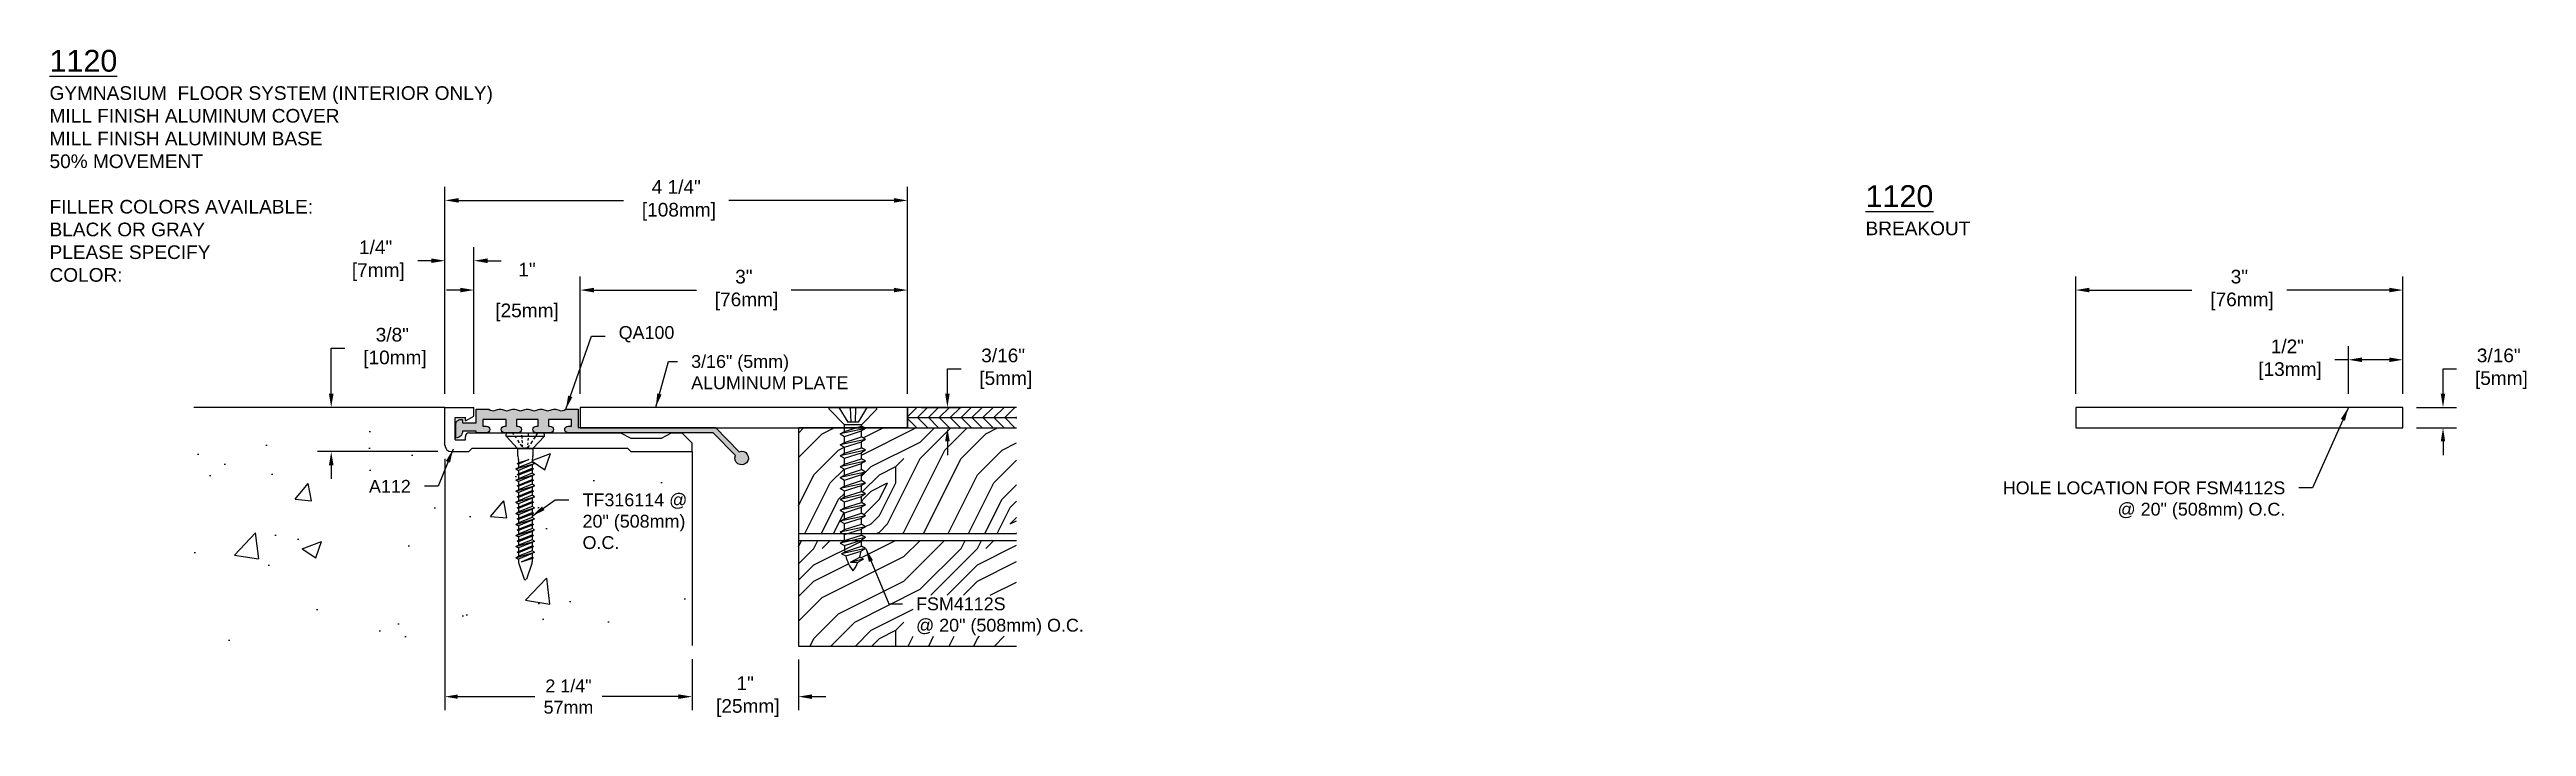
# Model space of a CAD drawing. Header units: inches. Extents: x 3.6 to 26.3, y 15.2 to 21.4.
import ezdxf

# ---------------------------------------------------------------- set-up
doc = ezdxf.new("R2010")
doc.units = ezdxf.units.IN
doc.header["$MEASUREMENT"] = 0
for name, color, linetype in [('Anchors', 4, 'Continuous'), ('Conditions', 1, 'Continuous'), ('Dimensions', 3, 'Continuous'), ('Fillers', 2, 'Continuous'), ('Metals', 7, 'Continuous'), ('TEXT', 2, 'Continuous')]:
    doc.layers.add(name, color=color, linetype=linetype)
doc.styles.add('ARIAL', font='arial.ttf')
doc.dimstyles.new('Arial', dxfattribs={"dimtxt": 0.125, "dimasz": 0.125, "dimexe": 0.125, "dimexo": 0.125, "dimgap": 0.125, "dimtad": 0, "dimtih": 1, "dimtoh": 1, "dimdec": 4, "dimzin": 3, "dimdsep": 46, "dimlunit": 4, "dimtxsty": 'ARIAL', "dimcen": 0.125, "dimadec": 0, "dimazin": 0, "dimtfac": 1, "dimtdec": 4, "dimtofl": 0, "dimtmove": 0, "dimatfit": 3, "dimfxl": 0, "dimfrac": 2, "dimtolj": 1, "dimtzin": 0, "dimarcsym": 0})
doc.dimstyles.get("Standard").update_dxf_attribs({"dimtxt": 0.1175, "dimasz": 0.1175, "dimexe": 0.125, "dimexo": 0.125, "dimgap": 0.09, "dimtad": 0, "dimtih": 1, "dimtoh": 1, "dimdec": 4, "dimzin": 0, "dimdsep": 46, "dimlunit": 4, "dimtxsty": 'ARIAL', "dimcen": 0.09, "dimadec": 0, "dimazin": 0, "dimtfac": 1, "dimtdec": 4, "dimtofl": 0, "dimtmove": 0, "dimatfit": 3, "dimfxl": 0, "dimfrac": 2, "dimtolj": 1, "dimtzin": 0, "dimarcsym": 0})

# ---------------------------------------------------------------- blocks, each defined once
blk = doc.blocks.new('QA100')
blk.add_hatch(color=256).paths.add_polyline_path([(-21.101, -45.355), (-21.101, -45.417), (-21.133, -45.417, 1), (-21.133, -45.479), (-20.472, -45.479), (-20.385, -45.479), (-19.802, -45.479), (-19.599, -45.687, 4.791288), (-19.564, -45.652), (-19.781, -45.429), (-20.385, -45.429), (-20.472, -45.429), (-21.039, -45.429), (-21.039, -45.261), (-21.154, -45.261, -0.273793), (-21.216, -45.272), (-21.235, -45.265, 0.181205), (-21.279, -45.265), (-21.298, -45.272, -0.181205), (-21.341, -45.272), (-21.36, -45.265, 0.181205), (-21.404, -45.265), (-21.423, -45.272, -0.181205), (-21.466, -45.272), (-21.485, -45.265, 0.181205), (-21.529, -45.265), (-21.548, -45.272, -0.181205), (-21.591, -45.272), (-21.61, -45.265, 0.181205), (-21.654, -45.265), (-21.673, -45.272, -0.181205), (-21.716, -45.272), (-21.735, -45.265, 0.181205), (-21.779, -45.265), (-21.798, -45.272, -0.273793), (-21.86, -45.261), (-21.976, -45.261), (-21.976, -45.386), (-22.101, -45.386), (-22.101, -45.355), (-22.116, -45.355, 0.414214), (-22.163, -45.402), (-22.163, -45.526, 0.414214), (-22.101, -45.464), (-21.976, -45.464), (-21.976, -45.479), (-21.882, -45.479, 1), (-21.882, -45.417), (-21.914, -45.417), (-21.914, -45.355), (-21.7, -45.355), (-21.7, -45.417), (-21.716, -45.417, 1), (-21.716, -45.479), (-21.591, -45.479, 1), (-21.591, -45.417), (-21.606, -45.417), (-21.606, -45.355), (-21.408, -45.355), (-21.408, -45.417), (-21.424, -45.417, 1), (-21.424, -45.479), (-21.299, -45.479, 1), (-21.299, -45.417), (-21.314, -45.417), (-21.314, -45.355)])
blk.add_lwpolyline([(-21.716, -45.417), (-21.7, -45.417), (-21.7, -45.355), (-21.914, -45.355), (-21.914, -45.417), (-21.882, -45.417, -1), (-21.882, -45.479), (-21.976, -45.479), (-21.976, -45.464), (-22.101, -45.464, -0.414214), (-22.163, -45.526), (-22.163, -45.402, -0.414214), (-22.116, -45.355), (-22.101, -45.355), (-22.101, -45.386), (-21.976, -45.386), (-21.976, -45.261), (-21.86, -45.261, 0.273793), (-21.798, -45.272), (-21.779, -45.265, -0.181205), (-21.735, -45.265), (-21.716, -45.272, 0.181205), (-21.673, -45.272), (-21.654, -45.265, -0.181205), (-21.61, -45.265), (-21.591, -45.272, 0.181205), (-21.548, -45.272), (-21.529, -45.265, -0.181205), (-21.485, -45.265), (-21.466, -45.272, 0.181205), (-21.423, -45.272), (-21.404, -45.265, -0.181205), (-21.36, -45.265), (-21.341, -45.272, 0.181205), (-21.298, -45.272), (-21.279, -45.265, -0.181205), (-21.235, -45.265), (-21.216, -45.272, 0.273793), (-21.154, -45.261), (-21.039, -45.261), (-21.039, -45.429), (-20.472, -45.429), (-20.385, -45.429), (-19.781, -45.429), (-19.564, -45.652, -4.791288), (-19.599, -45.687), (-19.802, -45.479), (-20.385, -45.479), (-20.472, -45.479), (-21.133, -45.479, -1), (-21.133, -45.417), (-21.101, -45.417), (-21.101, -45.355), (-21.314, -45.355), (-21.314, -45.417), (-21.299, -45.417, -1), (-21.299, -45.479), (-21.424, -45.479, -1), (-21.424, -45.417), (-21.408, -45.417), (-21.408, -45.355), (-21.606, -45.355), (-21.606, -45.417), (-21.591, -45.417, -1), (-21.591, -45.479), (-21.716, -45.479, -1)], format="xyb", close=True)
blk = doc.blocks.new('*D7')
at = {"layer": 'Defpoints', "color": 0}
for p in [(7.202, 20.04), (7.202, 18.143), (11.442, 18.143)]:
    blk.add_point(p, dxfattribs=at)
at = {"layer": 'Dimensions', "color": 0, "lineweight": -2}
for p, q in [((7.202, 18.268), (7.202, 20.165)), ((7.327, 20.04), (8.838, 20.04)), ((11.317, 20.04), (9.805, 20.04)), ((11.442, 18.268), (11.442, 20.165))]:
    blk.add_line(p, q, dxfattribs=at)
at = {"layer": 'Dimensions', "color": 0}
for points in [[(7.327, 20.061), (7.327, 20.019), (7.202, 20.04)], [(11.317, 20.061), (11.317, 20.019), (11.442, 20.04)]]:
    blk.add_solid(points, dxfattribs=at)
at = {"layer": 'Dimensions', "color": 0, "insert": (9.322, 20.04), "char_height": 0.125, "attachment_point": 5, "style": 'ARIAL'}
blk.add_mtext('\\A1;4 1/4"\\P [108mm]', dxfattribs=at)
blk = doc.blocks.new('*D8')
at = {"layer": 'Defpoints', "color": 0}
for p in [(11.442, 19.218), (8.442, 18.143), (11.442, 18.143)]:
    blk.add_point(p, dxfattribs=at)
at = {"layer": 'Dimensions', "color": 0, "lineweight": -2}
for p, q in [((8.442, 18.268), (8.442, 19.343)), ((11.442, 18.268), (11.442, 19.343)), ((8.567, 19.218), (9.507, 19.218)), ((11.317, 19.218), (10.376, 19.218))]:
    blk.add_line(p, q, dxfattribs=at)
at = {"layer": 'Dimensions', "color": 0}
for points in [[(8.567, 19.239), (8.567, 19.197), (8.442, 19.218)], [(11.317, 19.239), (11.317, 19.197), (11.442, 19.218)]]:
    blk.add_solid(points, dxfattribs=at)
at = {"layer": 'Dimensions', "color": 0, "insert": (9.942, 19.218), "char_height": 0.125, "attachment_point": 5, "style": 'ARIAL'}
blk.add_mtext('\\A1;3"\\P [76mm]', dxfattribs=at)
blk = doc.blocks.new('*D9')
at = {"layer": 'Defpoints', "color": 0}
for p in [(7.467, 19.218), (7.467, 18.143), (8.442, 18.143)]:
    blk.add_point(p, dxfattribs=at)
at = {"layer": 'Dimensions', "color": 0, "lineweight": -2}
for p, q in [((7.467, 18.268), (7.467, 19.343)), ((8.442, 18.268), (8.442, 19.343)), ((7.342, 19.218), (7.217, 19.218)), ((8.567, 19.218), (8.692, 19.218))]:
    blk.add_line(p, q, dxfattribs=at)
at = {"layer": 'Dimensions', "color": 0}
for points in [[(7.342, 19.239), (7.342, 19.197), (7.467, 19.218)], [(8.567, 19.239), (8.567, 19.197), (8.442, 19.218)]]:
    blk.add_solid(points, dxfattribs=at)
at = {"layer": 'Dimensions', "color": 0, "char_height": 0.125, "attachment_point": 5, "style": 'ARIAL'}
for s, insert in [('\\A1;1"', (7.954, 19.406)), ('\\A1;[25mm]', (7.954, 19.013))]:
    blk.add_mtext(s, dxfattribs=dict(at, insert=insert))
blk = doc.blocks.new('*D10')
at = {"layer": 'Defpoints', "color": 0}
for p in [(7.202, 19.487), (7.202, 18.143), (7.467, 18.143)]:
    blk.add_point(p, dxfattribs=at)
at = {"layer": 'Dimensions', "color": 0, "lineweight": -2}
for p, q in [((7.202, 18.268), (7.202, 19.612)), ((7.467, 18.268), (7.467, 19.612)), ((7.077, 19.487), (6.952, 19.487)), ((7.592, 19.487), (7.717, 19.487))]:
    blk.add_line(p, q, dxfattribs=at)
at = {"layer": 'Dimensions', "color": 0}
for points in [[(7.077, 19.508), (7.077, 19.466), (7.202, 19.487)], [(7.592, 19.508), (7.592, 19.466), (7.467, 19.487)]]:
    blk.add_solid(points, dxfattribs=at)
at = {"layer": 'Dimensions', "color": 0, "insert": (6.566, 19.487), "char_height": 0.125, "attachment_point": 5, "style": 'ARIAL'}
blk.add_mtext('\\A1;1/4"\\P [7mm]', dxfattribs=at)
blk = doc.blocks.new('*D11')
at = {"layer": 'Defpoints', "color": 0}
for p in [(6.159, 18.143), (7.202, 18.143), (7.262, 17.737)]:
    blk.add_point(p, dxfattribs=at)
at = {"layer": 'Dimensions', "color": 0, "lineweight": -2}
for p, q in [((6.159, 18.268), (6.159, 18.686)), ((6.159, 18.686), (6.284, 18.686)), ((7.077, 18.143), (6.034, 18.143)), ((7.137, 17.737), (6.034, 17.737)), ((6.159, 17.612), (6.159, 17.487))]:
    blk.add_line(p, q, dxfattribs=at)
at = {"layer": 'Dimensions', "color": 0}
for points in [[(6.138, 18.268), (6.18, 18.268), (6.159, 18.143)], [(6.138, 17.612), (6.18, 17.612), (6.159, 17.737)]]:
    blk.add_solid(points, dxfattribs=at)
at = {"layer": 'Dimensions', "color": 0, "insert": (6.719, 18.686), "char_height": 0.125, "attachment_point": 5, "style": 'ARIAL'}
blk.add_mtext('\\A1;3/8"\\P [10mm]', dxfattribs=at)
blk = doc.blocks.new('*D12')
at = {"layer": 'Defpoints', "color": 0}
for p in [(9.467, 15.96), (10.442, 15.957), (10.442, 15.491)]:
    blk.add_point(p, dxfattribs=at)
at = {"layer": 'Dimensions', "color": 0, "lineweight": -2}
for p, q in [((9.467, 15.835), (9.467, 15.366)), ((10.442, 15.832), (10.442, 15.366)), ((9.342, 15.491), (9.217, 15.491)), ((10.567, 15.491), (10.692, 15.491))]:
    blk.add_line(p, q, dxfattribs=at)
at = {"layer": 'Dimensions', "color": 0}
for points in [[(9.342, 15.512), (9.342, 15.47), (9.467, 15.491)], [(10.567, 15.512), (10.567, 15.47), (10.442, 15.491)]]:
    blk.add_solid(points, dxfattribs=at)
at = {"layer": 'Dimensions', "color": 0, "insert": (9.954, 15.491), "char_height": 0.125, "attachment_point": 5, "style": 'ARIAL'}
blk.add_mtext('\\A1;1"\\P [25mm]', dxfattribs=at)
blk = doc.blocks.new('*D13')
at = {"layer": 'Defpoints', "color": 0}
for p in [(11.442, 18.143), (11.442, 17.955), (11.808, 17.955)]:
    blk.add_point(p, dxfattribs=at)
at = {"layer": 'Dimensions', "color": 0, "lineweight": -2}
for p, q in [((11.808, 18.268), (11.808, 18.496)), ((11.808, 18.496), (11.933, 18.496)), ((11.567, 18.143), (11.933, 18.143)), ((11.567, 17.955), (11.933, 17.955)), ((11.808, 17.83), (11.808, 17.705))]:
    blk.add_line(p, q, dxfattribs=at)
at = {"layer": 'Dimensions', "color": 0}
for points in [[(11.787, 18.268), (11.829, 18.268), (11.808, 18.143)], [(11.787, 17.83), (11.829, 17.83), (11.808, 17.955)]]:
    blk.add_solid(points, dxfattribs=at)
at = {"layer": 'Dimensions', "color": 0, "insert": (12.319, 18.496), "char_height": 0.125, "attachment_point": 5, "style": 'ARIAL'}
blk.add_mtext('\\A1;3/16"\\P [5mm]', dxfattribs=at)
blk = doc.blocks.new('FSM4112S')
for p, q in [((-0.211, 0), (0.211, 0)), ((-0.128, 0), (-0.047, -0.137)), ((-0.025, 0), (-0.02, -0.137)), ((0.025, 0), (0.02, -0.137)), ((0.128, 0), (0.047, -0.137)), ((-0.218, -0.017), (-0.078, -0.16)), ((0.117, -0.194), (-0.117, -0.244)), ((-0.117, -0.244), (-0.078, -0.221)), ((0.078, -0.16), (-0.078, -0.16)), ((-0.078, -0.221), (-0.078, -0.16)), ((-0.078, -0.221), (0.078, -0.171)), ((-0.078, -0.266), (0.078, -0.216)), ((0.047, -0.137), (-0.047, -0.137)), ((0.218, -0.017), (0.078, -0.16)), ((0.078, -0.171), (0.078, -0.16)), ((0.117, -0.194), (0.078, -0.171)), ((0.117, -0.194), (0.078, -0.216)), ((0.078, -0.271), (0.078, -0.216)), ((-0.117, -0.244), (-0.078, -0.266)), ((0.117, -0.294), (-0.117, -0.344)), ((-0.117, -0.344), (-0.078, -0.321)), ((-0.117, -0.344), (-0.078, -0.366)), ((0.117, -0.394), (-0.117, -0.444)), ((-0.117, -0.444), (-0.078, -0.421)), ((-0.117, -0.444), (-0.078, -0.466)), ((-0.078, -0.321), (-0.078, -0.266)), ((-0.078, -0.321), (0.078, -0.271)), ((-0.078, -0.366), (0.078, -0.316)), ((-0.078, -0.421), (-0.078, -0.366)), ((-0.078, -0.421), (0.078, -0.371)), ((-0.078, -0.466), (0.078, -0.416)), ((0.117, -0.294), (0.078, -0.271)), ((0.117, -0.294), (0.078, -0.316)), ((0.078, -0.371), (0.078, -0.316)), ((0.117, -0.394), (0.078, -0.371)), ((0.117, -0.394), (0.078, -0.416)), ((0.078, -0.471), (0.078, -0.416)), ((0.117, -0.494), (-0.117, -0.544)), ((-0.117, -0.544), (-0.078, -0.521)), ((-0.117, -0.544), (-0.078, -0.566)), ((0.117, -0.594), (-0.117, -0.644)), ((-0.117, -0.644), (-0.078, -0.621)), ((-0.117, -0.644), (-0.078, -0.666)), ((-0.078, -0.521), (-0.078, -0.466)), ((-0.078, -0.521), (0.078, -0.471)), ((-0.078, -0.566), (0.078, -0.516)), ((-0.078, -0.621), (-0.078, -0.566)), ((-0.078, -0.621), (0.078, -0.571)), ((-0.078, -0.666), (0.078, -0.616)), ((-0.078, -0.721), (-0.078, -0.666)), ((-0.078, -0.721), (0.078, -0.671)), ((0.117, -0.494), (0.078, -0.471)), ((0.117, -0.494), (0.078, -0.516)), ((0.078, -0.571), (0.078, -0.516)), ((0.117, -0.594), (0.078, -0.571)), ((0.117, -0.594), (0.078, -0.616)), ((0.078, -0.671), (0.078, -0.616)), ((0.117, -0.694), (0.078, -0.671)), ((0.117, -0.694), (-0.117, -0.744)), ((-0.117, -0.744), (-0.078, -0.721)), ((-0.117, -0.744), (-0.078, -0.766)), ((0.117, -0.794), (-0.117, -0.844)), ((-0.117, -0.844), (-0.078, -0.821)), ((-0.117, -0.844), (-0.078, -0.866)), ((0.117, -0.894), (-0.117, -0.944)), ((-0.078, -0.766), (0.078, -0.716)), ((-0.078, -0.821), (-0.078, -0.766)), ((-0.078, -0.821), (0.078, -0.771)), ((-0.078, -0.866), (0.078, -0.816)), ((-0.078, -0.921), (-0.078, -0.866)), ((-0.078, -0.921), (0.078, -0.871)), ((0.117, -0.694), (0.078, -0.716)), ((0.078, -0.771), (0.078, -0.716)), ((0.117, -0.794), (0.078, -0.771)), ((0.117, -0.794), (0.078, -0.816)), ((0.078, -0.871), (0.078, -0.816)), ((0.117, -0.894), (0.078, -0.871)), ((0.117, -0.894), (0.078, -0.916)), ((-0.117, -0.944), (-0.078, -0.921)), ((-0.117, -0.944), (-0.078, -0.966)), ((0.117, -0.994), (-0.117, -1.044)), ((-0.117, -1.044), (-0.078, -1.021)), ((-0.117, -1.044), (-0.078, -1.066)), ((0.117, -1.094), (-0.117, -1.144)), ((-0.117, -1.144), (-0.078, -1.121)), ((-0.078, -0.966), (0.078, -0.916)), ((-0.078, -1.021), (-0.078, -0.966)), ((-0.078, -1.021), (0.078, -0.971)), ((-0.078, -1.066), (0.078, -1.016)), ((-0.078, -1.121), (-0.078, -1.066)), ((-0.078, -1.121), (0.078, -1.071)), ((-0.078, -1.166), (0.078, -1.116)), ((0.078, -0.971), (0.078, -0.916)), ((0.117, -0.994), (0.078, -0.971)), ((0.117, -0.994), (0.078, -1.016)), ((0.078, -1.071), (0.078, -1.016)), ((0.117, -1.094), (0.078, -1.071)), ((0.117, -1.094), (0.078, -1.116)), ((0.078, -1.171), (0.078, -1.116)), ((-0.117, -1.144), (-0.078, -1.166)), ((0.117, -1.194), (-0.117, -1.244)), ((-0.117, -1.244), (-0.078, -1.221)), ((-0.117, -1.244), (-0.078, -1.266)), ((0.117, -1.294), (-0.105, -1.344)), ((-0.105, -1.344), (-0.074, -1.323)), ((-0.105, -1.344), (-0.066, -1.362)), ((-0.078, -1.221), (-0.078, -1.166)), ((-0.078, -1.221), (0.078, -1.171)), ((-0.078, -1.266), (0.078, -1.216)), ((-0.074, -1.323), (0.078, -1.271)), ((-0.066, -1.362), (0.075, -1.317)), ((0.117, -1.294), (0.075, -1.317)), ((0.117, -1.194), (0.078, -1.171)), ((0.117, -1.194), (0.078, -1.216)), ((0.078, -1.266), (0.078, -1.216)), ((0.117, -1.294), (0.078, -1.271)), ((-0.022, -1.418), (0.063, -1.374)), ((0.096, -1.393), (-0.022, -1.418)), ((-0.022, -1.418), (0.047, -1.42)), ((0.096, -1.393), (0.047, -1.42)), ((0.096, -1.393), (0.063, -1.374))]:
    blk.add_line(p, q)
for centre, radius, start, end in [((-0.211, -0.01), 0.01, 90, 224.3206), ((0.211, -0.01), 0.01, 315.6794, 90), ((0.311, -1.266), 0.389, 180, 188.3837), ((0.311, -1.266), 0.389, 194.3207, 216.9667), ((-0.311, -1.266), 0.389, 343.9655, 352.4485), ((-0.311, -1.266), 0.389, 359.2771, 0), ((-0.311, -1.266), 0.389, 323.0333, 336.7752)]:
    blk.add_arc(centre, radius, start, end)
blk = doc.blocks.new('TF-316114')
for p, q in [((-0.163, 0), (0.163, 0)), ((-0.104, -0.013), (-0.113, 0)), ((-0.176, -0.029), (-0.175, -0.01)), ((-0.176, -0.029), (0.176, -0.029)), ((-0.176, -0.029), (-0.07, -0.141)), ((-0.082, -0.047), (-0.091, -0.032)), ((-0.07, -0.141), (0.07, -0.141)), ((-0.07, -0.141), (-0.07, -0.208)), ((-0.053, -0.09), (-0.069, -0.066)), ((-0.069, -0.218), (-0.063, -0.244)), ((-0.031, -0.125), (-0.044, -0.104)), ((-0.031, -0.005), (-0.031, 0)), ((-0.03, -0.026), (-0.03, -0.019)), ((-0.028, -0.051), (-0.029, -0.032)), ((-0.026, -0.091), (-0.028, -0.065)), ((-0.024, -0.126), (-0.025, -0.11)), ((-0.024, -0.135), (-0.011, -0.135)), ((-0.002, -0.135), (0.018, -0.135)), ((0.037, -0.115), (0.024, -0.135)), ((0.024, -0.135), (0.025, -0.125)), ((0.025, -0.11), (0.026, -0.09)), ((0.027, -0.07), (0.029, -0.048)), ((0.03, -0.026), (0.031, -0.008)), ((0.066, -0.071), (0.049, -0.098)), ((0.069, -0.218), (0.063, -0.244)), ((0.07, -0.141), (0.176, -0.029)), ((0.07, -0.141), (0.07, -0.208)), ((0.09, -0.035), (0.075, -0.058)), ((0.11, -0.005), (0.098, -0.022)), ((0.176, -0.029), (0.175, -0.01)), ((-0.086, -0.33), (0.086, -0.28)), ((-0.086, -0.33), (-0.062, -0.317)), ((-0.086, -0.33), (-0.062, -0.343)), ((-0.086, -0.432), (0.086, -0.381)), ((-0.086, -0.432), (-0.062, -0.419)), ((-0.086, -0.432), (-0.062, -0.445)), ((-0.074, -0.28), (0.032, -0.243)), ((-0.074, -0.28), (-0.062, -0.273)), ((-0.074, -0.28), (-0.062, -0.286)), ((-0.074, -0.381), (0.074, -0.33)), ((-0.074, -0.381), (-0.062, -0.375)), ((-0.074, -0.381), (-0.062, -0.387)), ((-0.074, -0.483), (0.074, -0.432)), ((-0.062, -0.273), (0.032, -0.243)), ((0.032, -0.243), (-0.062, -0.286)), ((-0.062, -0.253), (-0.062, -0.273)), ((0.062, -0.267), (-0.062, -0.317)), ((-0.062, -0.286), (-0.062, -0.317)), ((0.062, -0.293), (-0.062, -0.343)), ((-0.062, -0.375), (0.062, -0.324)), ((0.062, -0.337), (-0.062, -0.387)), ((-0.062, -0.343), (-0.062, -0.375)), ((0.062, -0.368), (-0.062, -0.419)), ((-0.062, -0.387), (-0.062, -0.419)), ((0.062, -0.394), (-0.062, -0.445)), ((-0.062, -0.477), (0.062, -0.426)), ((0.062, -0.438), (-0.062, -0.489)), ((-0.062, -0.445), (-0.062, -0.477)), ((0.062, -0.253), (0.062, -0.267)), ((0.086, -0.28), (0.062, -0.267)), ((0.086, -0.28), (0.062, -0.293)), ((0.062, -0.293), (0.062, -0.324)), ((0.074, -0.33), (0.062, -0.324)), ((0.074, -0.33), (0.062, -0.337)), ((0.062, -0.337), (0.062, -0.368)), ((0.086, -0.381), (0.062, -0.368)), ((0.086, -0.381), (0.062, -0.394)), ((0.062, -0.394), (0.062, -0.426)), ((0.074, -0.432), (0.062, -0.426)), ((0.074, -0.432), (0.062, -0.438)), ((0.062, -0.438), (0.062, -0.47)), ((-0.086, -0.534), (0.086, -0.483)), ((-0.086, -0.534), (-0.062, -0.521)), ((-0.086, -0.534), (-0.062, -0.546)), ((-0.086, -0.635), (0.086, -0.584)), ((-0.086, -0.635), (-0.062, -0.622)), ((-0.086, -0.635), (-0.062, -0.648)), ((-0.074, -0.483), (-0.062, -0.477)), ((-0.074, -0.483), (-0.062, -0.489)), ((-0.074, -0.584), (0.074, -0.534)), ((-0.074, -0.584), (-0.062, -0.578)), ((-0.074, -0.584), (-0.062, -0.59)), ((-0.074, -0.686), (0.074, -0.635)), ((-0.074, -0.686), (-0.062, -0.68)), ((0.062, -0.47), (-0.062, -0.521)), ((-0.062, -0.489), (-0.062, -0.521)), ((0.062, -0.496), (-0.062, -0.546)), ((-0.062, -0.578), (0.062, -0.527)), ((0.062, -0.54), (-0.062, -0.59)), ((-0.062, -0.546), (-0.062, -0.578)), ((0.062, -0.571), (-0.062, -0.622)), ((-0.062, -0.59), (-0.062, -0.622)), ((0.062, -0.597), (-0.062, -0.648)), ((-0.062, -0.68), (0.062, -0.629)), ((0.062, -0.641), (-0.062, -0.692)), ((-0.062, -0.648), (-0.062, -0.68)), ((0.062, -0.673), (-0.062, -0.724)), ((0.086, -0.483), (0.062, -0.47)), ((0.086, -0.483), (0.062, -0.496)), ((0.062, -0.496), (0.062, -0.527)), ((0.074, -0.534), (0.062, -0.527)), ((0.074, -0.534), (0.062, -0.54)), ((0.062, -0.54), (0.062, -0.571)), ((0.086, -0.584), (0.062, -0.571)), ((0.086, -0.584), (0.062, -0.597)), ((0.062, -0.597), (0.062, -0.629)), ((0.074, -0.635), (0.062, -0.629)), ((0.074, -0.635), (0.062, -0.641)), ((0.062, -0.641), (0.062, -0.673)), ((0.086, -0.686), (0.062, -0.673)), ((-0.086, -0.737), (0.086, -0.686)), ((-0.086, -0.737), (-0.062, -0.724)), ((-0.086, -0.737), (-0.062, -0.75)), ((-0.086, -0.838), (0.086, -0.787)), ((-0.086, -0.838), (-0.062, -0.825)), ((-0.086, -0.838), (-0.062, -0.851)), ((-0.086, -0.94), (0.086, -0.889)), ((-0.074, -0.686), (-0.062, -0.692)), ((-0.074, -0.787), (0.074, -0.737)), ((-0.074, -0.787), (-0.062, -0.781)), ((-0.074, -0.787), (-0.062, -0.794)), ((-0.074, -0.889), (0.074, -0.838)), ((-0.074, -0.889), (-0.062, -0.883)), ((-0.074, -0.889), (-0.062, -0.895)), ((-0.062, -0.692), (-0.062, -0.724)), ((0.062, -0.699), (-0.062, -0.75)), ((-0.062, -0.781), (0.062, -0.73)), ((0.062, -0.743), (-0.062, -0.794)), ((-0.062, -0.75), (-0.062, -0.781)), ((0.062, -0.774), (-0.062, -0.825)), ((-0.062, -0.794), (-0.062, -0.825)), ((0.062, -0.8), (-0.062, -0.851)), ((-0.062, -0.883), (0.062, -0.832)), ((0.062, -0.844), (-0.062, -0.895)), ((-0.062, -0.851), (-0.062, -0.883)), ((0.062, -0.876), (-0.062, -0.927)), ((-0.062, -0.895), (-0.062, -0.927)), ((0.062, -0.902), (-0.062, -0.953)), ((0.086, -0.686), (0.062, -0.699)), ((0.062, -0.699), (0.062, -0.73)), ((0.074, -0.737), (0.062, -0.73)), ((0.074, -0.737), (0.062, -0.743)), ((0.062, -0.743), (0.062, -0.774)), ((0.086, -0.787), (0.062, -0.774)), ((0.086, -0.787), (0.062, -0.8)), ((0.062, -0.8), (0.062, -0.832)), ((0.074, -0.838), (0.062, -0.832)), ((0.074, -0.838), (0.062, -0.844)), ((0.062, -0.844), (0.062, -0.876)), ((0.086, -0.889), (0.062, -0.876)), ((0.086, -0.889), (0.062, -0.902)), ((0.062, -0.902), (0.062, -0.934)), ((-0.086, -0.94), (-0.062, -0.927)), ((-0.086, -0.94), (-0.062, -0.953)), ((-0.086, -1.041), (0.086, -0.991)), ((-0.086, -1.041), (-0.062, -1.028)), ((-0.086, -1.041), (-0.062, -1.054)), ((-0.086, -1.143), (0.086, -1.092)), ((-0.086, -1.143), (-0.062, -1.13)), ((-0.074, -0.991), (0.074, -0.94)), ((-0.074, -0.991), (-0.062, -0.984)), ((-0.074, -0.991), (-0.062, -0.997)), ((-0.074, -1.092), (0.074, -1.041)), ((-0.074, -1.092), (-0.062, -1.086)), ((-0.074, -1.092), (-0.062, -1.098)), ((-0.062, -0.984), (0.062, -0.934)), ((0.062, -0.946), (-0.062, -0.997)), ((-0.062, -0.953), (-0.062, -0.984)), ((0.062, -0.978), (-0.062, -1.028)), ((-0.062, -0.997), (-0.062, -1.028)), ((0.062, -1.003), (-0.062, -1.054)), ((-0.062, -1.086), (0.062, -1.035)), ((0.062, -1.047), (-0.062, -1.098)), ((-0.062, -1.054), (-0.062, -1.086)), ((0.062, -1.079), (-0.062, -1.13)), ((-0.062, -1.098), (-0.062, -1.13)), ((0.062, -1.105), (-0.062, -1.156)), ((0.074, -0.94), (0.062, -0.934)), ((0.074, -0.94), (0.062, -0.946)), ((0.062, -0.946), (0.062, -0.978)), ((0.086, -0.991), (0.062, -0.978)), ((0.086, -0.991), (0.062, -1.003)), ((0.062, -1.003), (0.062, -1.035)), ((0.074, -1.041), (0.062, -1.035)), ((0.074, -1.041), (0.062, -1.047)), ((0.062, -1.047), (0.062, -1.079)), ((0.086, -1.092), (0.062, -1.079)), ((0.086, -1.092), (0.062, -1.105)), ((0.062, -1.105), (0.062, -1.137)), ((-0.086, -1.143), (-0.062, -1.156)), ((-0.062, -1.156), (-0.062, -1.182)), ((-0.06, -1.197), (-0.01, -1.34)), ((-0.034, -1.18), (0.062, -1.137)), ((-0.034, -1.18), (0.074, -1.143)), ((0.062, -1.149), (-0.034, -1.18)), ((0.06, -1.197), (0.01, -1.34)), ((0.074, -1.143), (0.062, -1.137)), ((0.074, -1.143), (0.062, -1.149)), ((0.062, -1.149), (0.062, -1.182))]:
    blk.add_line(p, q)
for centre, radius, start, end in [((-0.163, -0.011), 0.0112, 90, 175), ((-0.023, -0.208), 0.0465, 180, 191.9357), ((0.023, -0.208), 0.0465, 348.0643, 0), ((0.163, -0.011), 0.0112, 5, 90), ((-0.109, -0.253), 0.0465, 0, 11.9357), ((0.109, -0.253), 0.0465, 168.0643, 180), ((-0.016, -1.182), 0.0465, 180, 199.3058), ((0, -1.335), 0.0106, 204.1001, 335.8999), ((0.016, -1.182), 0.0465, 340.6942, 0)]:
    blk.add_arc(centre, radius, start, end)
blk = doc.blocks.new('TF316114')
blk.add_blockref('TF-316114', (0, 0))
blk = doc.blocks.new('A112')
for p, q in [((0, 0), (0.265, 0)), ((0, -0.346), (0, 0)), ((0.265, -0.08), (0.265, 0)), ((0.094, -0.094), (0.187, -0.094)), ((0.094, -0.297), (0.094, -0.094)), ((0.187, -0.125), (0.265, -0.08)), ((0.187, -0.125), (0.187, -0.094)), ((0.06, -0.406), (0.218, -0.406)), ((0.094, -0.297), (0.187, -0.297)), ((0.187, -0.297), (0.187, -0.266)), ((0.218, -0.235), (1.609, -0.235)), ((0.218, -0.406), (0.249, -0.375)), ((0.249, -0.375), (1.672, -0.375)), ((1.609, -0.235), (1.703, -0.281)), ((1.672, -0.375), (1.703, -0.406)), ((1.703, -0.281), (1.984, -0.281)), ((1.703, -0.406), (2.265, -0.406)), ((1.984, -0.281), (2.078, -0.235)), ((2.078, -0.235), (2.171, -0.235)), ((2.171, -0.235), (2.265, -0.329)), ((2.265, -0.406), (2.265, -0.329))]:
    blk.add_line(p, q)
for centre, radius, start, end in [((0.06, -0.346), 0.06, 180, 270), ((0.218, -0.266), 0.031, 90, 180)]:
    blk.add_arc(centre, radius, start, end)
blk = doc.blocks.new('*D18')
at = {"layer": 'Defpoints', "color": 0}
for p in [(7.202, 17.797), (9.467, 15.958), (7.202, 15.491)]:
    blk.add_point(p, dxfattribs=at)
at = {"layer": 'Dimensions', "color": 0, "lineweight": -2}
for p, q in [((7.202, 17.672), (7.202, 15.366)), ((9.467, 15.833), (9.467, 15.366)), ((7.319, 15.491), (8.025, 15.491)), ((9.349, 15.491), (8.644, 15.491))]:
    blk.add_line(p, q, dxfattribs=at)
at = {"layer": 'Dimensions', "color": 0}
for points in [[(7.319, 15.511), (7.319, 15.471), (7.202, 15.491)], [(9.349, 15.511), (9.349, 15.471), (9.467, 15.491)]]:
    blk.add_solid(points, dxfattribs=at)
at = {"layer": 'Dimensions', "color": 0, "insert": (8.334, 15.491), "char_height": 0.1175, "attachment_point": 5, "style": 'ARIAL'}
blk.add_mtext('\\A1;2 1/4"\\P57mm', dxfattribs=at)
blk = doc.blocks.new('*D19')
at = {"layer": 'Defpoints', "color": 0}
for p in [(25.153, 19.218), (22.153, 18.143), (25.153, 18.143)]:
    blk.add_point(p, dxfattribs=at)
at = {"layer": 'Dimensions', "color": 0, "lineweight": -2}
for p, q in [((22.153, 18.268), (22.153, 19.343)), ((25.153, 18.268), (25.153, 19.343)), ((22.278, 19.218), (23.218, 19.218)), ((25.028, 19.218), (24.088, 19.218))]:
    blk.add_line(p, q, dxfattribs=at)
at = {"layer": 'Dimensions', "color": 0}
for points in [[(22.278, 19.239), (22.278, 19.197), (22.153, 19.218)], [(25.028, 19.239), (25.028, 19.197), (25.153, 19.218)]]:
    blk.add_solid(points, dxfattribs=at)
at = {"layer": 'Dimensions', "color": 0, "insert": (23.653, 19.218), "char_height": 0.125, "attachment_point": 5, "style": 'ARIAL'}
blk.add_mtext('\\A1;3"\\P [76mm]', dxfattribs=at)
blk = doc.blocks.new('*D20')
at = {"layer": 'Defpoints', "color": 0}
for p in [(25.153, 18.143), (25.153, 17.955), (25.52, 17.955)]:
    blk.add_point(p, dxfattribs=at)
at = {"layer": 'Dimensions', "color": 0, "lineweight": -2}
for p, q in [((25.52, 18.268), (25.52, 18.496)), ((25.52, 18.496), (25.645, 18.496)), ((25.278, 18.143), (25.645, 18.143)), ((25.278, 17.955), (25.645, 17.955)), ((25.52, 17.83), (25.52, 17.705))]:
    blk.add_line(p, q, dxfattribs=at)
at = {"layer": 'Dimensions', "color": 0}
for points in [[(25.499, 18.268), (25.54, 18.268), (25.52, 18.143)], [(25.499, 17.83), (25.54, 17.83), (25.52, 17.955)]]:
    blk.add_solid(points, dxfattribs=at)
at = {"layer": 'Dimensions', "color": 0, "insert": (26.031, 18.496), "char_height": 0.125, "attachment_point": 5, "style": 'ARIAL'}
blk.add_mtext('\\A1;3/16"\\P [5mm]', dxfattribs=at)
blk = doc.blocks.new('*D21')
at = {"layer": 'Defpoints', "color": 0}
for p in [(24.653, 18.579), (24.653, 18.143), (25.153, 18.143)]:
    blk.add_point(p, dxfattribs=at)
at = {"layer": 'Dimensions', "color": 0, "lineweight": -2}
for p, q in [((24.653, 18.268), (24.653, 18.704)), ((25.153, 18.268), (25.153, 18.704)), ((24.653, 18.579), (24.528, 18.579)), ((25.028, 18.579), (24.778, 18.579))]:
    blk.add_line(p, q, dxfattribs=at)
at = {"layer": 'Dimensions', "color": 0}
for points in [[(24.778, 18.6), (24.778, 18.558), (24.653, 18.579)], [(25.028, 18.6), (25.028, 18.558), (25.153, 18.579)]]:
    blk.add_solid(points, dxfattribs=at)
at = {"layer": 'Dimensions', "color": 0, "insert": (24.093, 18.579), "char_height": 0.125, "attachment_point": 5, "style": 'ARIAL'}
blk.add_mtext('\\A1;1/2"\\P [13mm]', dxfattribs=at)

msp = doc.modelspace()

# ---------------------------------------------------------------- hatches: boundary and pattern name
at = {"layer": 'Conditions'}
h = msp.add_hatch(dxfattribs=at)
h.set_pattern_fill('AR-CONC', color=256, scale=0.25, style=0)
h.set_pattern_definition([(50, (2.9333, 13.8517), (1.79315, -0.15688), [0.1875, -2.0625]), (355, (2.9333, 13.8517), (-0.3469, 1.8805), [0.15, -1.65]), (100.451, (3.0828, 13.8387), (1.44627, 1.7236), [0.15935, -1.75286]), (46.184, (2.9333, 14.3517), (2.6681, -0.4138), [0.28125, -3.09375]), (96.636, (3.1557, 14.3173), (2.3367, 2.4353), [0.239, -2.6293]), (351.184, (2.9333, 14.3517), (2.3367, 2.4353), [0.225, -2.475]), (21, (3.1833, 14.2267), (1.49227, -1.00655), [0.1875, -2.0625]), (326, (3.1833, 14.2267), (0.6083, 1.81288), [0.15, -1.65]), (71.451, (3.3077, 14.1429), (2.10056, 0.80633), [0.15935, -1.75286]), (37.5, (2.9333, 13.85174), (0.0304, 0.832235), [0, -1.63, 0, -1.675, 0, -1.65625]), (7.5, (2.9333, 13.8517), (0.65767, 0.98603), [0, -0.955, 0, -1.5925, 0, -0.63125]), (327.5, (2.3758, 13.85174), (1.334556, -0.056387), [0, -0.625, 0, -1.95, 0, -2.5875]), (317.5, (2.1258, 13.8517), (1.45797, 0.25026), [0, -0.8125, 0, -1.295, 0, -1.8375])])
h.paths.add_polyline_path([(7.87824, 16.71089, -0.08443704), (7.87562, 16.72626), (7.87562, 16.75213), (7.85162, 16.76505), (7.87562, 16.77798), (7.87562, 16.80967), (7.86418, 16.81583), (7.87562, 16.822), (7.87562, 16.85369), (7.85162, 16.86661), (7.87562, 16.87954), (7.87562, 16.91123), (7.86418, 16.91739), (7.87562, 16.92356), (7.87562, 16.95525), (7.85162, 16.96818), (7.87562, 16.9811), (7.87562, 17.01279), (7.86418, 17.01896), (7.87562, 17.02512), (7.87562, 17.05681), (7.85162, 17.06974), (7.87562, 17.08266), (7.87562, 17.11436), (7.86418, 17.12052), (7.87562, 17.12668), (7.87562, 17.15838), (7.85162, 17.1713), (7.87562, 17.18423), (7.87562, 17.21592), (7.86418, 17.22208), (7.87562, 17.22825), (7.87562, 17.25994), (7.85162, 17.27286), (7.87562, 17.28579), (7.87562, 17.31748), (7.86418, 17.32364), (7.87562, 17.32981), (7.87562, 17.3615), (7.85162, 17.37443), (7.87562, 17.38735), (7.87562, 17.41904), (7.86418, 17.42521), (7.87562, 17.43137), (7.87562, 17.46306), (7.85162, 17.47599), (7.87562, 17.48891), (7.87562, 17.52061), (7.86418, 17.52677), (7.87562, 17.53293), (7.87562, 17.56463), (7.85162, 17.57755), (7.87562, 17.59048), (7.87562, 17.62217), (7.86418, 17.62833), (7.87562, 17.6345), (7.87562, 17.65463, 0.05212645), (7.87462, 17.66424), (7.86812, 17.69497), (7.86812, 17.76693), (7.86718, 17.76793), (7.4508, 17.76793), (7.4198, 17.73693), (7.2618, 17.73693, -0.41421356), (7.2018, 17.79693), (7.2018, 18.14293), (4.89833, 18.14293), (4.89833, 15.96003), (9.4668, 15.96003), (9.4668, 16.80324), (8.3933, 16.80324), (8.3933, 17.39779), (9.4668, 17.39779), (9.4668, 17.73693), (8.9048, 17.73693), (8.8738, 17.76793), (8.00857, 17.76793), (8.00762, 17.76693), (8.00762, 17.69497), (8.00113, 17.66424, 0.05212645), (8.00012, 17.65463), (8.00012, 17.64126), (8.02412, 17.62833), (8.00012, 17.61541), (8.00012, 17.58371), (8.01157, 17.57755), (8.00012, 17.57139), (8.00012, 17.53969), (8.02412, 17.52677), (8.00012, 17.51384), (8.00012, 17.48215), (8.01157, 17.47599), (8.00012, 17.46982), (8.00012, 17.43813), (8.02412, 17.42521), (8.00012, 17.41228), (8.00012, 17.38059), (8.01157, 17.37443), (8.00012, 17.36826), (8.00012, 17.33657), (8.02412, 17.32364), (8.00012, 17.31072), (8.00012, 17.27903), (8.01157, 17.27286), (8.00012, 17.2667), (8.00012, 17.23501), (8.02412, 17.22208), (8.00012, 17.20916), (8.00012, 17.17746), (8.01157, 17.1713), (8.00012, 17.16514), (8.00012, 17.13344), (8.02412, 17.12052), (8.00012, 17.10759), (8.00012, 17.0759), (8.01157, 17.06974), (8.00012, 17.06357), (8.00012, 17.03188), (8.02412, 17.01896), (8.00012, 17.00603), (8.00012, 16.97434), (8.01157, 16.96818), (8.00012, 16.96201), (8.00012, 16.93032), (8.02412, 16.91739), (8.00012, 16.90447), (8.00012, 16.87278), (8.01157, 16.86661), (8.00012, 16.86045), (8.00012, 16.82876), (8.02412, 16.81583), (8.00012, 16.80291), (8.00012, 16.77121), (8.01157, 16.76505), (8.00012, 16.75889), (8.00012, 16.72626, -0.08443704), (7.99751, 16.71089), (7.9481, 16.56984, -0.77412328), (7.92765, 16.56984)])
h.paths.add_polyline_path([(6.45003, 17.3086), (6.45003, 17.54642), (6.96559, 17.54642), (6.96559, 17.3086)], flags=16)
h.paths.add_polyline_path([(6.48347, 17.50769), (6.91741, 17.50769), (6.91741, 17.33096), (6.48347, 17.33096)], flags=8)
h = msp.add_hatch(dxfattribs=at)
h.set_pattern_fill('WOODFACE', color=256, scale=1.5, style=0)
h.set_pattern_definition([(0, (3.2333, 13.9242), (1.5, 1.5), [0.075, -1.425]), (90, (3.8333, 14.4492), (-1.5, 1.5), [0.15, -1.35]), (45, (3.5333, 14.2992), (2e-16, 1.5), [0.10605, -0.31815, 0.10605, -0.2121, 0.7425, -0.63647]), (45, (3.1583, 13.8492), (2e-16, 1.5), [0.106065, -0.21213, 0.106065, -1.69706]), (45, (3.6833, 13.9992), (2e-16, 1.5), [0.10607, -2.01526]), (45, (3.8333, 13.9242), (2e-16, 1.5), [0.10607, -2.01526]), (45, (3.6083, 14.0742), (2e-16, 1.5), [0.10607, -2.01526]), (45, (3.5333, 14.1492), (2e-16, 1.5), [0.21213, -1.90919]), (45, (3.9083, 15.2742), (2e-16, 1.5), [0.21213, -1.9092]), (45, (3.3833, 14.2242), (2e-16, 1.5), [0.42426, -1.69706]), (45, (3.3083, 14.2992), (2e-16, 1.5), [0.42426, -1.69706]), (45, (4.2833, 14.7492), (2e-16, 1.5), [0.42426, -1.69706]), (45, (3.2333, 14.4492), (2e-16, 1.5), [0.3182, -1.80312]), (45, (2.9333, 14.6742), (2e-16, 1.5), [0.3182, -1.80312]), (45, (3.0833, 14.5242), (2e-16, 1.5), [0.3182, -1.80312]), (45, (4.0583, 14.9742), (2e-16, 1.5), [0.53033, -1.591]), (45, (3.9083, 15.0492), (2e-16, 1.5), [0.53033, -1.591]), (45, (4.0583, 14.6742), (2e-16, 1.5), [0.74246, -1.37886]), (26.565, (3.3833, 14.0742), (1.5, 6e-10), [0.1677, -3.1864]), (26.565, (3.6833, 14.5242), (1.5, 6e-10), [0.1677, -3.1864]), (26.565, (3.6083, 14.3742), (1.5, 6e-10), [0.1677, -3.1864]), (26.565, (3.3083, 13.9242), (1.5, 6e-10), [0.33541, -3.0187]), (26.565, (3.6083, 14.5992), (1.5, 6e-10), [0.50312, -2.85099]), (26.565, (3.4583, 14.6742), (1.5, 6e-10), [0.67082, -2.68328]), (26.565, (3.3083, 14.7492), (1.5, 6e-10), [0.67082, -2.68328]), (26.565, (3.0833, 15.1992), (1.5, 6e-10), [0.67082, -2.68328]), (26.565, (3.0833, 15.0492), (1.5, 6e-10), [0.83853, -2.51558]), (26.565, (3.1583, 14.8992), (1.5, 6e-10), [0.83853, -2.51558]), (63.435, (3.6833, 14.2992), (8e-11, 1.5), [0.1677, -3.1864]), (63.435, (3.4583, 14.1492), (8e-11, 1.5), [0.1677, -3.1864]), (63.435, (3.2333, 13.9242), (8e-11, 1.5), [0.33541, -3.0187]), (63.435, (3.6833, 14.1492), (8e-11, 1.5), [0.33541, -3.0187]), (63.435, (3.0833, 13.8492), (8e-11, 1.5), [0.50312, -2.85099]), (63.435, (2.9333, 13.8492), (8e-11, 1.5), [0.67082, -2.68328]), (63.435, (4.2833, 13.9242), (8e-11, 1.5), [0.67082, -2.68328]), (63.435, (3.7583, 14.0742), (8e-11, 1.5), [0.67082, -2.68328]), (63.435, (4.0583, 13.9242), (8e-11, 1.5), [0.83853, -2.51558]), (63.435, (3.9083, 13.9992), (8e-11, 1.5), [0.83853, -2.51558])])
h.paths.add_polyline_path([(12.44162, 16.92368), (11.01045, 16.92368), (10.86349, 16.87665, 0.03659691), (10.86765, 16.81998), (11.01972, 16.87175), (11.0588, 16.8492), (11.01638, 16.82557, -0.03703098), (11.00463, 16.76929), (11.03781, 16.75013), (10.98825, 16.72338, -0.06003224), (10.94162, 16.64293, -0.09913477), (10.87557, 16.78051), (10.8368, 16.7992), (10.86765, 16.81998, -0.03659691), (10.86349, 16.87665), (10.82443, 16.8992), (10.86349, 16.92175), (10.86349, 16.92368), (10.44162, 16.92368), (10.44162, 15.95493), (12.44162, 15.95493), (12.44162, 16.04465), (11.4927, 16.04465), (11.4927, 16.42094), (12.44162, 16.42094)])
h.paths.add_polyline_path([(12.44162, 17.95493), (11.44162, 17.95493), (11.04889, 17.95493), (11.0588, 17.9492), (11.01974, 17.92665), (11.01974, 17.87175), (11.0588, 17.8492), (11.01974, 17.82665), (11.01974, 17.77175), (11.0588, 17.7492), (11.01974, 17.72665), (11.01974, 17.67175), (11.0588, 17.6492), (11.01974, 17.62665), (11.01974, 17.57175), (11.0588, 17.5492), (11.01974, 17.52665), (11.01974, 17.47175), (11.0588, 17.4492), (11.01974, 17.42665), (11.01974, 17.37175), (11.0588, 17.3492), (11.01974, 17.32665), (11.01974, 17.27175), (11.0588, 17.2492), (11.01974, 17.22665), (11.01974, 17.17175), (11.0588, 17.1492), (11.01974, 17.12665), (11.01974, 17.07175), (11.0588, 17.0492), (11.01974, 17.02665), (11.01974, 16.98618), (12.44162, 16.98618)])
h.paths.add_polyline_path([(10.86349, 17.37665), (10.82443, 17.3992), (10.86349, 17.42175), (10.86349, 17.47665), (10.82443, 17.4992), (10.86349, 17.52175), (10.86349, 17.57665), (10.82443, 17.5992), (10.86349, 17.62175), (10.86349, 17.67665), (10.82443, 17.6992), (10.86349, 17.72175), (10.86349, 17.77665), (10.82443, 17.7992), (10.86349, 17.82175), (10.86349, 17.87665), (10.82443, 17.8992), (10.86349, 17.92175), (10.86349, 17.95493), (10.44162, 17.95493), (10.44162, 16.98618), (10.84699, 16.98618), (10.82443, 16.9992), (10.86349, 17.02175), (10.86349, 17.07665), (10.82443, 17.0992), (10.86349, 17.12175), (10.86349, 17.17665), (10.82443, 17.1992), (10.86349, 17.22175), (10.86349, 17.27665), (10.82443, 17.2992), (10.86349, 17.32175)])
h = msp.add_hatch(dxfattribs=at)
h.set_pattern_fill('PLYWOOD', color=256, style=0)
h.set_pattern_definition([(0, (2.93333, 13.84923), (0, 0.1), [1]), (45, (2.93333, 13.849226), (0.1, -7e-18), [0.1414214, -0.1414214]), (315, (2.93333, 13.849226), (0.1, -2e-17), [0.1414214, -0.1414214])])
h.paths.add_polyline_path([(12.44162, 18.14293), (11.44162, 18.14293), (11.44162, 17.95493), (12.44162, 17.95493)])

# ---------------------------------------------------------------- linework, layer by layer
for points in [[(11.44162, 17.95493), (11.44162, 18.14293), (8.44162, 18.14293), (8.44162, 17.95493)], [(25.15296, 17.95493), (25.15296, 18.14293), (22.15296, 18.14293), (22.15296, 17.95493)]]:
    msp.add_lwpolyline(points, close=True)
for points in [[(7.2018, 18.14293), (4.89833, 18.14293)], [(12.44162, 18.14293), (11.44162, 18.14293), (11.44162, 17.95493), (10.44162, 17.95493), (10.44162, 15.95493), (12.44162, 15.95493)], [(11.44162, 17.95493), (12.44162, 17.95493)], [(9.4668, 17.73693), (9.4668, 15.96003)], [(10.44162, 16.98618), (12.44162, 16.98618)], [(10.44162, 16.92368), (12.44162, 16.92368)]]:
    msp.add_lwpolyline(points, dxfattribs=at)

# ---------------------------------------------------------------- block references
at = {"layer": 'Anchors'}
for name, p in [('FSM4112S', (10.94162, 18.14293)), ('TF316114', (7.93787, 17.90793))]:
    msp.add_blockref(name, p, dxfattribs=at)
at = {"layer": 'Fillers'}
msp.add_blockref('QA100', (29.46342, 63.38767), dxfattribs=at)
at = {"layer": 'Metals'}
msp.add_blockref('A112', (7.2018, 18.14293), dxfattribs=at)

# ---------------------------------------------------------------- texts
at = {"layer": 'TEXT', "attachment_point": 1, "style": 'ARIAL'}
for s, insert, char_height, width in [('{\\L1120\\P\\H0.625x;\\lGYMNASIUM  FLOOR SYSTEM (INTERIOR ONLY)\\PMILL FINISH ALUMINUM COVER\\PMILL FINISH ALUMINUM BASE\\P50% MOVEMENT\\P\\PFILLER COLORS AVAILABLE:\\PBLACK OR GRAY\\PPLEASE SPECIFY\\PCOLOR:\\L                         \\~   }', (3.57639, 21.41983), 0.2, 4.5), ('{\\L1120\\P\\H0.625x;\\lBREAKOUT}', (20.22585, 20.1795), 0.2, 4.5), ('3/16" (5mm) ALUMINUM PLATE', (9.45871, 18.62252), 0.1175, 1.7033108)]:
    msp.add_mtext(s, dxfattribs=dict(at, insert=insert, char_height=char_height, width=width))
at = {"layer": 'TEXT', "char_height": 0.1175, "style": 'ARIAL'}
for s, insert, attachment_point in [('QA100', (8.794, 18.73788), 7), ('A112', (6.88803, 17.36034), 9), ('TF316114 @\\P20" (508mm)\\PO.C.', (8.4631, 17.35362), 1), ('HOLE LOCATION FOR FSM4112S\\P@ 20" (508mm) O.C.', (24.07399, 17.46386), 3), ('FSM4112S\\P@ 20" (508mm) O.C.', (11.52059, 16.40024), 1)]:
    msp.add_mtext(s, dxfattribs=dict(at, insert=insert, attachment_point=attachment_point))

# ---------------------------------------------------------------- dimensions: what is measured, and where the dimension line sits
at = {"layer": 'Dimensions'}
for base, p1, p2, picture, middle in [((7.2018, 20.04006), (11.44162, 18.14293), (7.2018, 18.14293), '*D7', (9.32171, 20.04006)), ((7.2018, 19.48717), (7.4668, 18.14293), (7.2018, 18.14293), '*D10', (6.56567, 19.48717)), ((11.44162, 19.21775), (8.44162, 18.14293), (11.44162, 18.14293), '*D8', (9.94162, 19.21775)), ((25.15296, 19.21775), (22.15296, 18.14293), (25.15296, 18.14293), '*D19', (23.65296, 19.21775)), ((24.65296, 18.5788), (25.15296, 18.14293), (24.65296, 18.14293), '*D21', (24.09328, 18.5788)), ((10.44162, 15.49108), (9.4668, 15.96003), (10.44162, 15.95744), '*D12', (9.95421, 15.49108))]:
    dim = msp.add_linear_dim(base=base, p1=p1, p2=p2, dimstyle='Arial', override={"dimpost": '\\X'}, dxfattribs=at)
    dim.commit()
    dim.dimension.update_dxf_attribs({"geometry": picture, "text_midpoint": middle, "dimtype": 160})
dim = msp.add_linear_dim(base=(7.4668, 19.21775), p1=(8.44162, 18.14293), p2=(7.4668, 18.14293), dimstyle='Arial', override={"dimpost": '\\X'}, dxfattribs=at)
dim.commit()
dim.dimension.update_dxf_attribs({"geometry": '*D9', "text_midpoint": (7.95421, 19.21775)})
for base, p1, p2, picture, middle in [((6.15887, 18.14293), (7.2618, 17.73693), (7.2018, 18.14293), '*D11', (6.71856, 18.68578)), ((11.80824, 17.95493), (11.44162, 18.14293), (11.44162, 17.95493), '*D13', (12.31936, 18.49626)), ((25.51958, 17.95493), (25.15296, 18.14293), (25.15296, 17.95493), '*D20', (26.03071, 18.49626))]:
    dim = msp.add_linear_dim(base=base, p1=p1, p2=p2, angle=90, dimstyle='Arial', override={"dimpost": '\\X'}, dxfattribs=at)
    dim.commit()
    dim.dimension.update_dxf_attribs({"geometry": picture, "text_midpoint": middle, "dimtype": 160})
dim = msp.add_linear_dim(base=(7.2018, 15.49108), p1=(9.4668, 15.95793), p2=(7.2018, 17.79693), text='<>\\P57mm', dimstyle='Standard', dxfattribs=at)
dim.commit()
dim.dimension.update_dxf_attribs({"geometry": '*D18', "text_midpoint": (8.3343, 15.49108)})

# ---------------------------------------------------------------- leaders
at = {"layer": 'TEXT', "annotation_type": 0, "has_hookline": 1, "hookline_direction": 0, "text_width": 0.49613}
msp.add_leader([(8.30924, 18.12544), (8.544, 18.79663), (8.669, 18.79663)], dimstyle='Arial', dxfattribs=at)
at = {"layer": 'TEXT'}
for points in [[(9.13406, 18.14544), (9.25202, 18.56377), (9.33371, 18.56377)], [(24.65296, 18.14293), (24.32399, 17.40511), (24.19899, 17.40511)], [(7.2759, 17.75938), (7.13803, 17.41909), (7.01303, 17.41909)], [(11.0588, 16.8492), (11.27059, 16.34149), (11.39559, 16.34149)]]:
    msp.add_leader(points, dimstyle='Arial', dxfattribs=at)
at = {"layer": 'TEXT', "annotation_type": 0, "has_hookline": 1, "hookline_direction": 0, "text_width": 0.95074}
msp.add_leader([(8.00012, 17.14605), (8.2131, 17.29487), (8.3381, 17.29487)], dimstyle='Arial', override={"dimgap": 0.125, "dimtad": 0}, dxfattribs=at)

doc.saveas('drawing.dxf')
